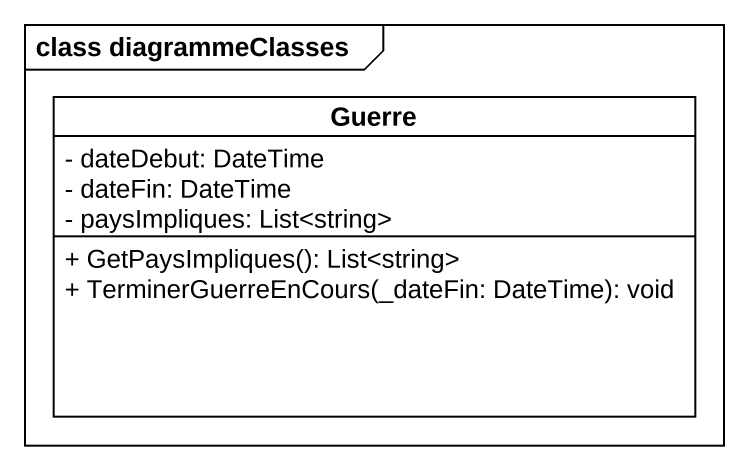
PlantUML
@startuml
mainframe class diagrammeClasses
hide circle
hide empty members
skinparam classAttributeIconSize 0
class Guerre {
  - dateDebut: DateTime
  - dateFin: DateTime
  - paysImpliques: List<string>
  + GetPaysImpliques(): List<string>
  + TerminerGuerreEnCours(_dateFin: DateTime): void
}
@enduml
